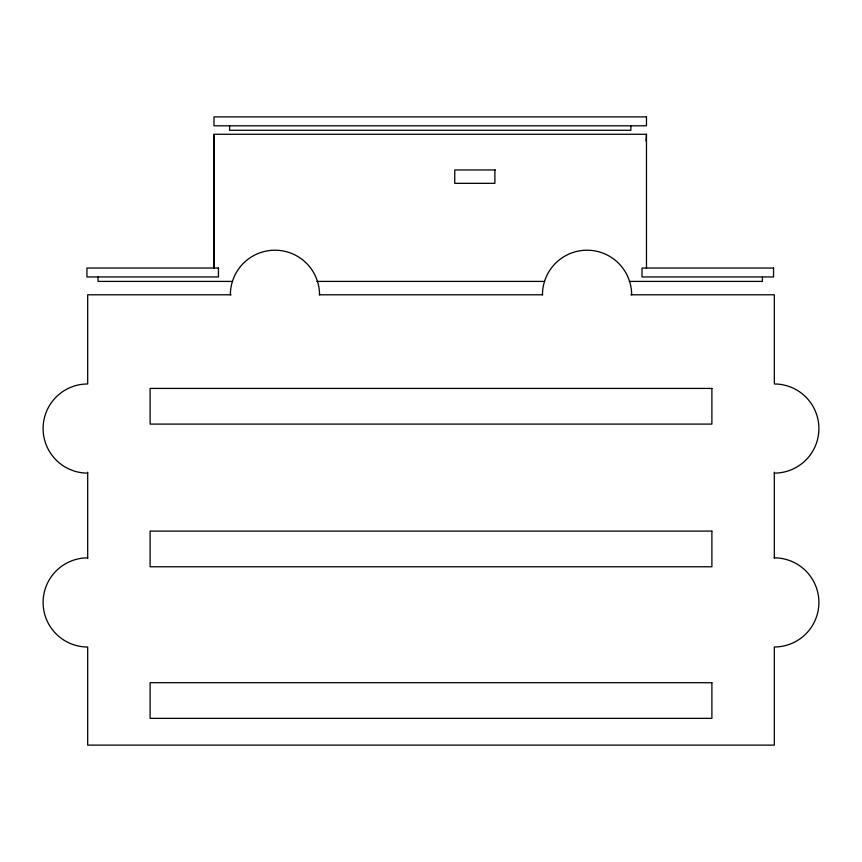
<?xml version="1.0" encoding="UTF-8"?>
<svg xmlns="http://www.w3.org/2000/svg" width="862" height="862" viewBox="0 0 862 862"><rect width="100%" height="100%" fill="white"/><g stroke="black" fill="none" stroke-linecap="round" stroke-linejoin="round"><path stroke-width="1.29" d="M213.991 134.278L213.991 268.039L213.991 134.278L646.478 134.278L646.478 268.039M646.478 134.278L646.015 140.969M495.284 169.954L454.759 169.954L454.759 183.326L494.885 183.326L494.885 169.954M232.546 281.411L98.063 281.411L98.063 276.961M316.86 281.411L544.547 281.411M629.271 281.411L762.407 281.411L762.407 276.961M231.167 294.793L87.687 294.793L87.687 383.967A44.587 44.587 0 0 0 43.1 428.554A44.587 44.587 0 0 0 87.687 473.13M319.285 294.793L542.715 294.793M630.833 294.793L774.313 294.793L774.313 383.967A44.587 44.587 0 0 1 818.9 428.554A44.587 44.587 0 0 1 774.313 473.13M774.313 472.225L774.313 558.264M630.876 125.809L630.876 130.27L229.594 130.27L229.594 125.809M87.687 472.225L87.687 558.264M87.687 557.854A44.587 44.587 0 0 0 43.1 602.43A44.587 44.587 0 0 0 87.687 647.017L87.687 745.113L774.313 745.113L774.313 646.985A44.587 44.587 0 0 0 818.9 602.43A44.587 44.587 0 0 0 774.313 557.854M230.359 294.793A44.587 44.587 0 0 1 274.946 250.206A44.587 44.587 0 0 1 319.533 294.793M542.467 294.793A44.587 44.587 0 0 1 587.054 250.206A44.587 44.587 0 0 1 631.641 294.793M646.478 116.887L213.991 116.887L213.991 125.809L646.478 125.809L646.478 116.887M218.452 268.039L86.922 268.039L86.922 276.961L218.452 276.961L218.452 268.039M773.548 268.039L642.018 268.039L642.018 276.961L773.548 276.961L773.548 268.039M711.893 388.417L150.107 388.417L150.107 424.093L711.893 424.093L711.893 388.417M711.893 531.1L150.107 531.1L150.107 566.765L711.893 566.765L711.893 531.1M711.893 682.693L150.107 682.693L150.107 718.358L711.893 718.358L711.893 682.693"/></g></svg>
